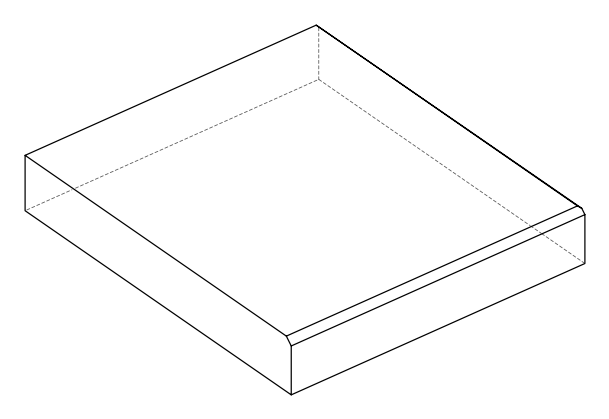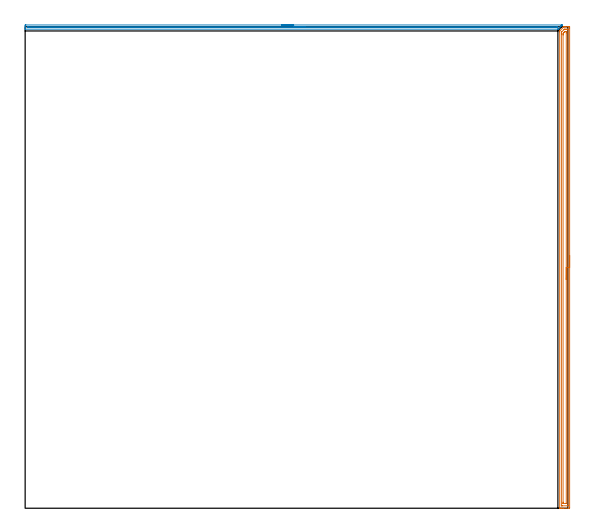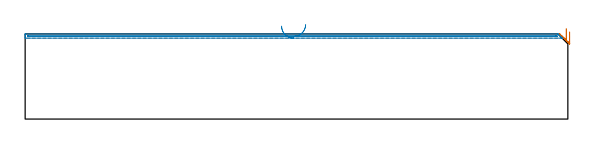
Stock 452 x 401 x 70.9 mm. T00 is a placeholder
(PLAN: 2 operations, 0 tool changes, 17.1 min)
(1 AREA_MILL | FG_CHAMFER_SURFACE | UGT0205_001 | 9.83 min | 13813 mm3)
(2 AREA_MILL_1 | FG_CHAMFER_SURFACE_1 | UGT0205_001 | 7.28 min | 2725 mm3)
(TOOL UGT0205_001 | Chamfer Mill 20 x 3 x 45 deg. | D20 FL50 Z2)
(OP 1 AREA_MILL)
G17 G21 G94 G90
T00 M6
G54
G17 G0 G90 X453.5 Y210.5 S1061 M3
G43 Z80.9 H0
Z72.6
G94 G1 Y210.462 Z71.728 F250.
Y210.348 Z70.863
Y210.159 Z70.012
Y209.897 Z69.18
Y209.563 Z68.374
Y209.16 Z67.6
Y208.692 Z66.864
Y208.16 Z66.172
Y207.571 Z65.529
Y206.928 Z64.94
Y206.236 Z64.408
Y205.5 Z63.94
Y204.726 Z63.537
Y203.92 Z63.203
Y203.088 Z62.941
Y202.236 Z62.752
Y201.372 Z62.638
Y200.5 Z62.6
Y0.631
X453.497 Y0.321 Z62.602
X453.492 Y0.01 Z62.606
X453.177 Y0. Z62.921
X448.459 Z67.636
X447.043 Z69.053
X446.677 Z69.418
X445.681 Z70.418
X445.255 Y0.007 Z70.836
X445.203 Y0.01 Z70.888
X445.2 Y0.184 Z70.9
Y396.792
X445.203 Y397.495 Z70.889
X445.332 Y397.632 Z70.768
X448.535 Y400.835 Z67.564
X448.572 Y400.873 Z67.525
X448.699 Y400.99 Z67.393
X448.823 Y400.999 Z67.27
X449.191 Y401. Z66.908
X449.509 Z66.591
X450.241 Z65.854
X451.498 Z64.599
X452.023 Z64.072
X452.652 Z63.444
X452.914 Y400.998 Z63.182
X453.491 Y400.992 Z62.605
X453.493 Y400.95 Z62.603
X453.499 Y400.369 Z62.601
X453.5 Y399.781 Z62.6
Y200.5
X452.086 Z64.014
X452.085 Y2.357 Z64.015
X452.084 Y2.294 Z64.016
X452.079 Y2.169 Z64.021
X452.069 Y2.01 Z64.031
X452.023 Y2.008 Z64.077
X451.549 Y2.001 Z64.551
X447.568 Y2. Z68.532
X447.093 Y2.001 Z69.007
X446.677 Y2.008 Z69.423
X446.624 Y2.01 Z69.476
X446.618 Y2.231 Z69.482
X446.615 Y2.357 Z69.485
X446.614 Y395.066 Z69.486
X446.618 Y395.898 Z69.482
X446.621 Y395.954 Z69.479
X446.677 Y396.515 Z69.423
X446.812 Y396.657 Z69.288
X446.943 Y396.792 Z69.157
X448.731 Y398.581 Z67.369
X449.045 Y398.887 Z67.055
X449.146 Y398.984 Z66.954
X449.35 Y398.99 Z66.75
X449.825 Y398.998 Z66.275
X451.132 Y399. Z64.968
X451.607 Y398.999 Z64.493
X452.023 Y398.992 Z64.077
X452.076 Y398.99 Z64.024
X452.082 Y398.769 Z64.018
X452.085 Y398.643 Z64.015
X452.086 Y200.5 Z64.014
X450.672 Z65.428
X450.671 Y4.1 Z65.429
Y4.046
X450.668 Y4.02 Z65.432
X450.666 Y4.014 Z65.434
X450.654 Y4.01 Z65.446
X450.447 Y4.001 Z65.653
X448.459 Z67.641
X448.252 Y4.005 Z67.848
X448.114 Y4.01 Z67.986
X448.035 Y4.021 Z68.065
X448.033 Y4.065 Z68.067
X448.03 Y4.208 Z68.07
X448.029 Y4.64 Z68.071
X448.028 Y5.102 Z68.072
X448.029 Y394.109 Z68.071
Y394.54
X448.033 Y395.003 Z68.067
X448.038 Y395.426 Z68.062
X448.459 Y395.859 Z67.641
X448.478 Y395.879 Z67.622
X449.35 Y396.751 Z66.75
X449.392 Y396.792 Z66.708
X449.564 Y396.956 Z66.536
X449.596 Y396.985 Z66.504
X449.689 Y396.992 Z66.411
X449.827 Y396.997 Z66.273
X450.034 Y397. Z66.066
X450.241 Y396.999 Z65.859
X450.448 Y396.995 Z65.652
X450.586 Y396.99 Z65.514
X450.665 Y396.979 Z65.435
X450.667 Y396.935 Z65.433
X450.67 Y396.792 Z65.43
X450.671 Y396.36 Z65.429
X450.672 Y395.898 Z65.428
Y200.5
Y199.628 Z65.466
Y198.764 Z65.58
Y197.912 Z65.769
Y197.08 Z66.031
Y196.274 Z66.365
Y195.5 Z66.768
Y194.764 Z67.237
Y194.072 Z67.768
Y193.429 Z68.357
Y192.84 Z69.001
Y192.308 Z69.693
Y191.84 Z70.428
Y191.437 Z71.202
Y191.103 Z72.008
Y190.841 Z72.84
Y190.652 Z73.692
Y190.538 Z74.557
Y190.5 Z75.428
G0 Z80.9
M5
M2
(OP 2 AREA_MILL_1)
G17 G21 G94 G90
T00 M6
G54
G17 G0 G90 X213.6 Y402.5 S1061 M3
G43 Z80.9 H0
Z77.4
G94 G1 X213.638 Z76.528 F250.
X213.752 Z75.663
X213.941 Z74.812
X214.203 Z73.98
X214.537 Z73.174
X214.94 Z72.4
X215.408 Z71.664
X215.94 Z70.972
X216.529 Z70.329
X217.172 Z69.74
X217.864 Z69.208
X218.6 Z68.74
X219.374 Z68.337
X220.18 Z68.003
X221.012 Z67.741
X221.864 Z67.552
X222.728 Z67.438
X223.6 Z67.4
X447.173
X447.183 Y402.495 Z67.404
X447.173 Y402.475 Z67.423
X447.111 Y402.411 Z67.488
X447.095 Y402.394 Z67.505
X446.875 Y402.174 Z67.724
X446.771 Y402.07 Z67.828
X446.577 Y401.877 Z68.023
X446.473 Y401.773 Z68.127
X446.331 Y401.63 Z68.267
X446.279 Y401.578 Z68.32
X445.632 Y400.932 Z68.968
X445.452 Y400.75 Z69.147
X444.791 Y400.091 Z69.809
X444.572 Y399.87 Z70.026
X443.95 Y399.25 Z70.65
X443.896 Y399.196 Z70.703
X443.706 Y399.004 Z70.889
X443.449 Y399. Z70.9
X0.176
X0.001 Y398.996 Z70.894
X0. Y399.339 Z70.561
Y399.617 Z70.283
Y400.31 Z69.585
Y401.537 Z68.36
X0.005 Y402.07 Z67.825
X0.01 Y402.491 Z67.404
X0.191 Y402.495 Z67.402
X0.623 Y402.5 Z67.4
X223.6
Y401.086 Z68.814
X443.002
X443.109 Y401.085 Z68.815
X443.265 Y401.079 Z68.821
X443.316 Y401.076 Z68.824
X443.306 Y401.063 Z68.837
X443.222 Y400.974 Z68.926
X443.101 Y400.851 Z69.049
X443.002 Y400.752 Z69.148
X442.779 Y400.53 Z69.37
X442.704 Y400.457 Z69.443
X442.675 Y400.432 Z69.468
X442.658 Y400.421 Z69.479
X442.62 Y400.419 Z69.481
X442.45 Y400.416 Z69.484
X442.109 Y400.414 Z69.486
X442.003
X2.304 Y400.415 Z69.485
X2.042 Y400.419 Z69.481
X2.016 Y400.421 Z69.479
X2.01 Y400.437 Z69.463
X2.003 Y400.47 Z69.43
X2.001 Y400.503 Z69.397
X2.002 Y400.712 Z69.188
X2.01 Y401.066 Z68.834
X2.024 Y401.08 Z68.82
X2.042 Y401.082 Z68.818
X2.088 Y401.085 Z68.815
X2.181 Y401.086 Z68.814
X2.367
X223.6
X224.472 Z68.852
X225.336 Z68.966
X226.188 Z69.155
X227.02 Z69.417
X227.826 Z69.751
X228.6 Z70.154
X229.336 Z70.623
X230.028 Z71.154
X230.671 Z71.743
X231.26 Z72.386
X231.792 Z73.078
X232.26 Z73.814
X232.663 Z74.588
X232.997 Z75.394
X233.259 Z76.226
X233.448 Z77.078
X233.562 Z77.943
X233.6 Z78.814
G0 Z80.9
M5
M2
